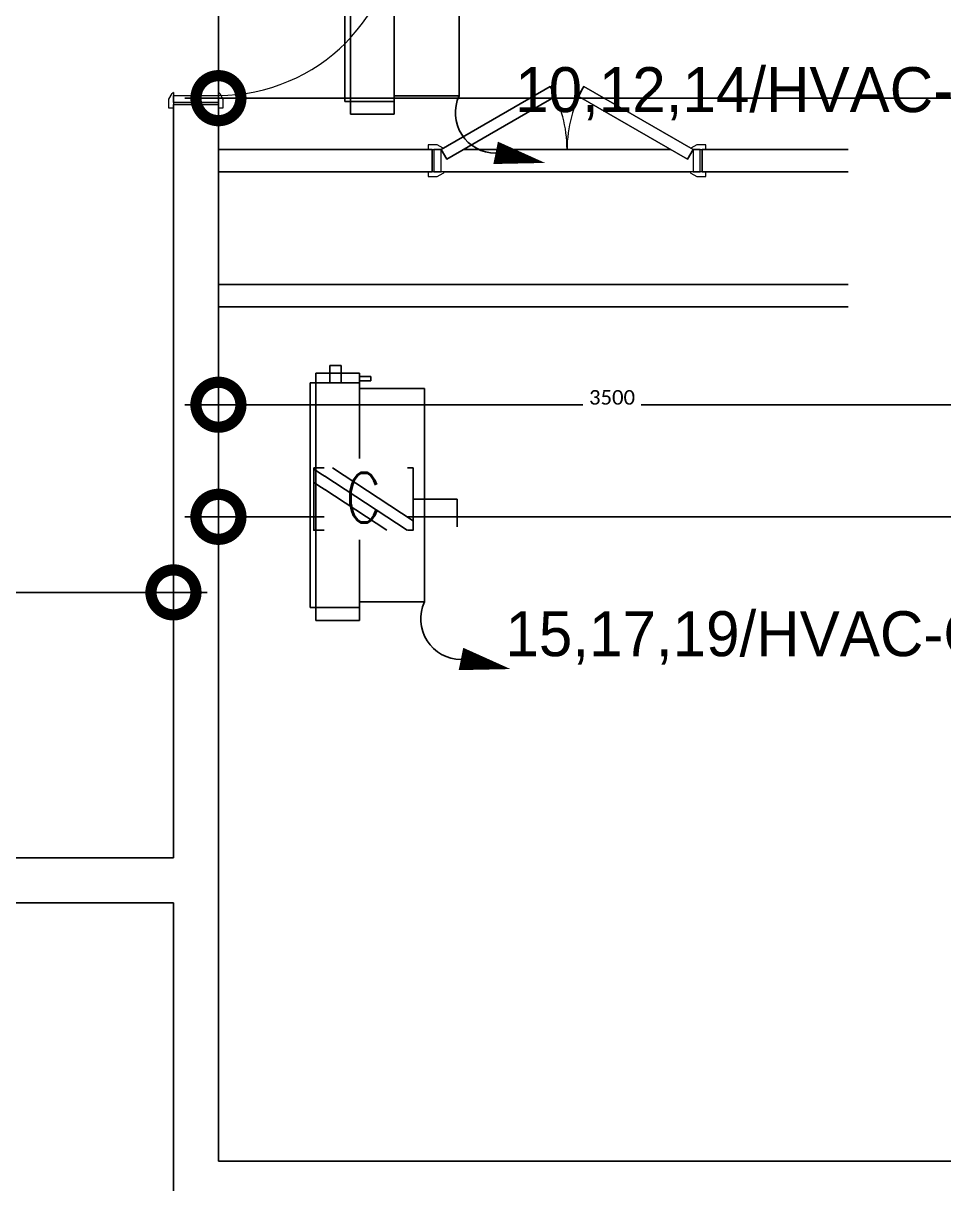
# Model space of a CAD drawing. Header units: metres. Extents: x 22.6 to 101.3, y 9.4 to 67.4.
# Drawn here: x 28.63 to 32.72, y 18.55 to 23.71 of the extents above; entities that cross this region are included whole.
import ezdxf

# ---------------------------------------------------------------- set-up
doc = ezdxf.new("R2010")
doc.units = ezdxf.units.M
doc.set_wipeout_variables(frame=1)
for name, color, linetype in [('00', 252, 'Continuous'), ('E- symbol Disc', 7, 'Continuous'), ('HVAC', 1, 'Continuous'), ('LEGEND$0$E-SOCKET', 3, 'Continuous')]:
    doc.layers.add(name, color=color, linetype=linetype)
for name, color, linetype, lineweight in [('A-DIM', 7, 'Continuous', 5), ('A-DOOR', 5, 'Continuous', 5), ('M-EQPM', 1, 'Continuous', 25)]:
    doc.layers.add(name, color=color, linetype=linetype, lineweight=lineweight)
doc.styles.add('Calibri', font='calibri.ttf', dxfattribs={"height": 0.212639})
doc.styles.add('ROMANS1', font='romans.shx', dxfattribs={"width": 0.8, "height": 250})
doc.dimstyles.new('ECG_Dimn-Detl-100', dxfattribs={"dimscale": 0.3048, "dimtxt": 0.25, "dimasz": 1.312336, "dimexe": 0.492126, "dimexo": 0.0625, "dimgap": 0, "dimtad": 1, "dimdec": 0, "dimlfac": 1000, "dimzin": 0, "dimdsep": 46, "dimtxsty": 'Calibri', "dimblk1": 'DOTSMALL', "dimblk2": 'DOTSMALL', "dimsah": 1, "dimcen": 0.09, "dimdle": 0.492126, "dimazin": 0, "dimtfac": 1, "dimtdec": 4, "dimtix": 1, "dimtmove": 0, "dimatfit": 3, "dimfxl": 0.492126, "dimfxlon": 1, "dimtvp": 1, "dimtolj": 1, "dimtzin": 0, "dimarcsym": 2})
doc.dimstyles.new('ECG_Dimn-Detl-100_2', dxfattribs={"dimscale": 0.3048, "dimtxt": 0.25, "dimasz": 1.312336, "dimexe": 0.492126, "dimexo": 0.0625, "dimgap": 0, "dimtad": 1, "dimdec": 0, "dimlfac": 1000, "dimzin": 0, "dimdsep": 46, "dimtxsty": 'Calibri', "dimblk1": 'DOTSMALL', "dimblk2": 'DOTSMALL', "dimsah": 1, "dimcen": 0.09, "dimdle": 0.492126, "dimazin": 0, "dimtfac": 1, "dimtdec": 4, "dimtix": 1, "dimtmove": 0, "dimatfit": 3, "dimfxl": 0.492126, "dimfxlon": 1, "dimtvp": 1, "dimtolj": 1, "dimtzin": 0, "dimarcsym": 2})

# ---------------------------------------------------------------- blocks, each defined once
blk = doc.blocks.new('ECG_ Door-Single Leaf-Steel - 900x2200 mm-3096168-GROUND FLOOR PLAN')
at = {"layer": 'A-DOOR'}
for p, q in [((-0.467, 0.12), (-0.427, 0.12)), ((-0.467, 0.1), (-0.467, 0.12)), ((-0.427, 0.12), (-0.401, 0.106)), ((0.401, 0.106), (0.427, 0.12)), ((0.427, 0.12), (0.467, 0.12)), ((0.467, 0.12), (0.467, 0.1)), ((-0.397, 0.1), (-0.45, 0.1)), ((-0.442, 0.1), (-0.41, 0.1)), ((-0.442, -0.1), (-0.442, 0.1)), ((-0.41, 0.1), (-0.41, -0.1)), ((0.45, 0.1), (0.397, 0.1)), ((0.41, 0.1), (0.442, 0.1)), ((0.41, -0.1), (0.41, 0.1)), ((0.442, 0.1), (0.442, -0.1)), ((-0.467, -0.12), (-0.467, -0.1)), ((-0.45, -0.1), (-0.397, -0.1)), ((-0.41, -0.1), (-0.442, -0.1)), ((0.34, -0.1), (0.39, -0.1)), ((0.34, -0.9), (0.34, -0.1)), ((0.34, -0.1), (0.34, -0.9)), ((0.39, -0.1), (0.34, -0.1)), ((0.39, -0.1), (0.39, -0.9)), ((0.39, -0.9), (0.39, -0.1)), ((0.397, -0.1), (0.45, -0.1)), ((0.442, -0.1), (0.41, -0.1)), ((0.467, -0.1), (0.467, -0.12)), ((-0.427, -0.12), (-0.467, -0.12)), ((-0.401, -0.106), (-0.427, -0.12)), ((0.427, -0.12), (0.401, -0.106)), ((0.467, -0.12), (0.427, -0.12)), ((0.39, -0.9), (0.34, -0.9)), ((0.34, -0.9), (0.39, -0.9))]:
    blk.add_line(p, q, dxfattribs=at)
for centre, radius, start, end in [((-0.405, 0.099), 0.00806, 7.125, 60.2551), ((0.405, 0.099), 0.00806, 119.7449, 172.875), ((0.39, -0.1), 0.8, 180, 270), ((-0.405, -0.099), 0.00806, 299.7449, 352.875), ((0.405, -0.099), 0.00806, 187.125, 240.2551)]:
    blk.add_arc(centre, radius, start, end, dxfattribs=at)
blk = doc.blocks.new('ECG_Door_Double Leaves-Cabient - 39__1200x2000 _GCR_  mm-2589077-GROUND FLOOR PLAN')
at = {"layer": 'A-DOOR'}
for p, q in [((-0.075, 0.33), (-0.56, 0.05)), ((-0.56, 0.05), (-0.075, 0.33)), ((-0.05, 0.2867), (-0.075, 0.33)), ((-0.075, 0.33), (-0.05, 0.2867)), ((0.075, 0.33), (0.05, 0.2867)), ((0.05, 0.2867), (0.075, 0.33)), ((0.56, 0.05), (0.075, 0.33)), ((0.075, 0.33), (0.56, 0.05)), ((-0.535, 0.0067), (-0.05, 0.2867)), ((-0.05, 0.2867), (-0.535, 0.0067)), ((0.05, 0.2867), (0.535, 0.0067)), ((0.535, 0.0067), (0.05, 0.2867)), ((-0.577, 0.07), (-0.617, 0.07)), ((-0.617, 0.07), (-0.617, 0.05)), ((-0.551, 0.056), (-0.577, 0.07)), ((0.577, 0.07), (0.551, 0.056)), ((0.617, 0.07), (0.577, 0.07)), ((0.617, 0.05), (0.617, 0.07)), ((-0.6, 0.05), (-0.56, 0.05)), ((-0.56, 0.05), (-0.592, 0.05)), ((-0.592, 0.05), (-0.592, -0.05)), ((-0.56, 0.05), (-0.535, 0.0067)), ((-0.535, 0.0067), (-0.56, 0.05)), ((-0.56, -0.05), (-0.56, 0.05)), ((0.535, 0.0067), (0.56, 0.05)), ((0.56, 0.05), (0.535, 0.0067)), ((0.56, 0.05), (0.6, 0.05)), ((0.56, 0.05), (0.56, -0.05)), ((0.592, 0.05), (0.56, 0.05)), ((0.592, -0.05), (0.592, 0.05)), ((-0.617, -0.05), (-0.617, -0.07)), ((-0.547, -0.05), (-0.6, -0.05)), ((-0.592, -0.05), (-0.56, -0.05)), ((0.6, -0.05), (0.547, -0.05)), ((0.56, -0.05), (0.592, -0.05)), ((0.617, -0.07), (0.617, -0.05)), ((-0.617, -0.07), (-0.577, -0.07)), ((-0.577, -0.07), (-0.551, -0.056)), ((0.551, -0.056), (0.577, -0.07)), ((0.577, -0.07), (0.617, -0.07))]:
    blk.add_line(p, q, dxfattribs=at)
for centre, radius, start, end in [((-0.56, 0.05), 0.56, 360, 30), ((0.56, 0.05), 0.56, 150, 180), ((-0.555, -0.049), 0.00806, 299.7449, 352.875), ((0.555, -0.049), 0.00806, 187.125, 240.2551)]:
    blk.add_arc(centre, radius, start, end, dxfattribs=at)
blk = doc.blocks.new('_DotSmall')
at = {"color": 0, "linetype": 'ByBlock', "const_width": 0.5}
blk.add_lwpolyline([(-0.0625, 0, 1), (0.0625, 0, 1)], format="xyb", close=True, dxfattribs=at)
blk = doc.blocks.new('ECG_MECHEQ-Split Unit-Concealed-Horizontal-Plenum-2Pipe _4_ - CSU-04-2512746-GROUND FLOOR PLAN')
at = {"layer": 'M-EQPM'}
for p, q in [((695.3, 335), (-404.7, 335)), ((-404.7, 335), (-404.7, 141.3)), ((-404.7, 141.3), (-404.7, 335)), ((-404.7, 335), (695.3, 335)), ((-404.7, 335), (-404.7, 335)), ((652.4, 360.4), (-347.6, 360.4)), ((-347.6, 360.4), (-347.6, 335)), ((-347.6, 335), (-347.6, 360.4)), ((-347.6, 360.4), (652.4, 360.4)), ((-347.6, 360.4), (-347.6, 360.4)), ((-347.6, 335), (652.4, 335)), ((652.4, 335), (-347.6, 335)), ((-347.6, 335), (-347.6, 335)), ((652.4, 335), (-347.6, 335)), ((-347.6, 335), (-347.6, 141.3)), ((-347.6, 141.3), (-347.6, 335)), ((-347.6, 335), (652.4, 335)), ((-347.6, 335), (-347.6, 335)), ((652.4, 335), (652.4, 360.4)), ((652.4, 360.4), (652.4, 335)), ((652.4, 360.4), (652.4, 360.4)), ((652.4, 335), (652.4, 335)), ((652.4, 141.3), (652.4, 335)), ((652.4, 335), (652.4, 141.3)), ((652.4, 335), (652.4, 335)), ((695.3, 141.3), (695.3, 335)), ((695.3, 335), (695.3, 141.3)), ((695.3, 335), (695.3, 335)), ((728.4, 272.8), (652.4, 272.8)), ((652.4, 272.8), (652.4, 222.8)), ((652.4, 222.8), (652.4, 272.8)), ((728.4, 272.8), (728.4, 222.8)), ((728.4, 222.8), (728.4, 272.8)), ((652.4, 222.8), (728.4, 222.8)), ((-404.7, 141.3), (695.3, 141.3)), ((695.3, 141.3), (-404.7, 141.3)), ((-404.7, 141.3), (-404.7, 141.3)), ((-347.6, 141.3), (652.4, 141.3)), ((652.4, 141.3), (-347.6, 141.3)), ((-347.6, 141.3), (-347.6, 141.3)), ((-322.6, 141.3), (627.4, 141.3)), ((627.4, 141.3), (-322.6, 141.3)), ((-322.6, 141.3), (-322.6, 141.3)), ((-322.6, 141.3), (-322.6, -147.6)), ((-322.6, -147.6), (-322.6, 141.3)), ((627.4, 141.3), (627.4, 141.3)), ((627.4, -147.6), (627.4, 141.3)), ((627.4, -147.6), (627.4, 141.3)), ((652.4, 141.3), (652.4, 141.3)), ((660.3, 141.3), (660.3, 90.5)), ((660.3, 141.3), (679.4, 141.3)), ((679.4, 141.3), (660.3, 141.3)), ((679.4, 90.5), (679.4, 141.3)), ((695.3, 141.3), (695.3, 141.3)), ((660.3, 90.5), (679.4, 90.5)), ((679.4, 90.5), (660.3, 90.5)), ((-322.6, -147.6), (-322.6, -147.6)), ((-322.6, -147.6), (627.4, -147.6)), ((627.4, -147.6), (-322.6, -147.6)), ((627.4, -147.6), (627.4, -147.6))]:
    blk.add_line(p, q, dxfattribs=at)
blk = doc.blocks.new('A$C7b4cc595')
at = {"layer": 'M-EQPM', "rotation": 90.00000000000034}
for p in [(-57177.7, -30939.1), (-57331.9, -33190)]:
    blk.add_blockref('ECG_MECHEQ-Split Unit-Concealed-Horizontal-Plenum-2Pipe _4_ - CSU-04-2512746-GROUND FLOOR PLAN', p, dxfattribs=at)
blk = doc.blocks.new('*U836')
at = {"layer": 'HVAC', "color": 0}
for p, q in [((0.0594, 0.0955), (0.0594, 0.1792)), ((0.0594, 0.1792), (0.1123, 0.1792))]:
    blk.add_line(p, q, dxfattribs=at)
blk.add_lwpolyline([(0, -0.0935), (0.1187, -0.0935), (0.1187, 0.0955), (0, 0.0955)], close=True, dxfattribs=at)
at = {"color": 0}
blk.add_wipeout([(-0.0179, 0.0845), (0.1368, 0.0845), (0.1368, -0.0738), (-0.0179, -0.0738)], dxfattribs=at).dxf.layer = 'Defpoints'
at = {"layer": 'HVAC', "color": 0}
for points in [[(0.1006, 0.0955), (0, -0.058)], [(0.1187, 0.0842), (0.0022, -0.0935)], [(0.1187, 0.0453), (0.0278, -0.0935)]]:
    blk.add_lwpolyline(points, dxfattribs=at)

msp = doc.modelspace()

# ---------------------------------------------------------------- linework, layer by layer
at = {"layer": '00', "color": 252}
for p, q in [((29.4939, 23.3473), (29.2939, 23.3473)), ((29.2939, 23.3473), (29.2939, 19.9973)), ((29.4939, 23.1473), (29.4939, 23.3473)), ((30.4439, 23.1473), (29.4939, 23.1473)), ((30.4439, 23.0473), (30.4439, 23.1473)), ((30.5839, 23.1473), (31.5039, 23.1473)), ((30.5839, 23.1473), (31.5039, 23.1473)), ((32.2939, 23.1473), (31.6439, 23.1473)), ((31.6439, 23.1473), (31.6439, 23.0473)), ((29.4939, 23.0473), (30.4439, 23.0473)), ((29.4939, 22.5473), (29.4939, 23.0473)), ((31.5909, 23.0473), (30.4969, 23.0473)), ((31.6439, 23.0473), (32.2939, 23.0473)), ((32.2939, 22.5473), (29.4939, 22.5473)), ((29.4939, 18.6473), (29.4939, 22.4473)), ((29.4939, 22.4473), (32.2939, 22.4473)), ((29.2939, 19.9973), (27.5439, 19.9973)), ((27.5439, 19.7973), (29.2939, 19.7973)), ((29.2939, 19.7973), (29.2939, 15.4973)), ((39.7939, 18.6473), (29.4939, 18.6473))]:
    msp.add_line(p, q, dxfattribs=at)
at = {"layer": 'HVAC'}
for points in [[(30.7264, 23.1321, 0.1015, 0, 0), (30.9467, 23.0872, 0, 0, 0)], [(30.5722, 20.8813, 0.1015, 0, 0), (30.7925, 20.8364, 0, 0, 0)]]:
    msp.add_lwpolyline(points, format="xyseb", dxfattribs=at)
for centre in [(30.7272, 23.3101), (30.573, 21.0593)]:
    msp.add_arc(centre, 0.1799, 155.1929, 269.8826, dxfattribs=at)

# ---------------------------------------------------------------- block references
at = {"layer": '00', "color": 252, "rotation": 89.99999999999982}
msp.add_blockref('ECG_ Door-Single Leaf-Steel - 900x2200 mm-3096168-GROUND FLOOR PLAN', (29.3939, 23.7973), dxfattribs=at)
at = {"layer": '00', "color": 252}
msp.add_blockref('ECG_Door_Double Leaves-Cabient - 39__1200x2000 _GCR_  mm-2589077-GROUND FLOOR PLAN', (31.0439, 23.0973), dxfattribs=at)
at = {"layer": 'HVAC', "xscale": 0.001, "yscale": 0.001, "zscale": 0.001}
msp.add_blockref('A$C7b4cc595', (87.5939, 54.6473), dxfattribs=at)

# ---------------------------------------------------------------- texts
at = {"layer": 'HVAC', "color": 40, "true_color": 0xf8d731, "char_height": 0.2, "attachment_point": 1}
for s, insert in [('10,12,14/HVAC-G3', (30.8133, 23.5131)), ('15,17,19/HVAC-G3', (30.7697, 21.0936))]:
    msp.add_mtext_dynamic_manual_height_columns(s, width=0.006099, gutter_width=1, heights=[0], dxfattribs=dict(at, insert=insert))

# ---------------------------------------------------------------- dimensions: what is measured, and where the dimension line sits
at = {"layer": 'A-DIM'}
for base, p1, p2, dimstyle, override in [((64.6439, 23.3752), (29.4939, 23.5252), (64.6439, 23.5252), 'ECG_Dimn-Detl-100', {"dimpost": '<>', "dimfxl": 35.15}), ((32.9939, 22.0119), (29.4939, 22.1619), (32.9939, 22.1619), 'ECG_Dimn-Detl-100_2', {"dimpost": '<>', "dimfxl": 3.5}), ((40.2939, 21.5134), (29.4939, 21.6634), (40.2939, 21.6634), 'ECG_Dimn-Detl-100', {"dimpost": '<>', "dimfxl": 10.8}), ((29.2939, 21.1773), (26.2939, 21.3273), (29.2939, 21.3273), 'ECG_Dimn-Detl-100', {"dimpost": '<>', "dimfxl": 3})]:
    msp.add_linear_dim(base=base, p1=p1, p2=p2, dimstyle=dimstyle, override=override, dxfattribs=at).render()

# ---------------------------------------------------------------- next in the draw order: block references
at = {"layer": 'LEGEND$0$E-SOCKET', "xscale": 2.336255999999227, "yscale": 2.336255999999227, "zscale": 2.336255999999227, "rotation": 270}
msp.add_blockref('*U836', (30.1364, 21.7307), dxfattribs=at)

# ---------------------------------------------------------------- next in the draw order: texts
at = {"layer": 'E- symbol Disc', "linetype": 'Continuous', "ltscale": 0.5, "style": 'ROMANS1', "width": 0.8}
msp.add_text('C', height=0.22, dxfattribs=at).set_placement((30.0587, 21.4884))

doc.saveas('drawing.dxf')
